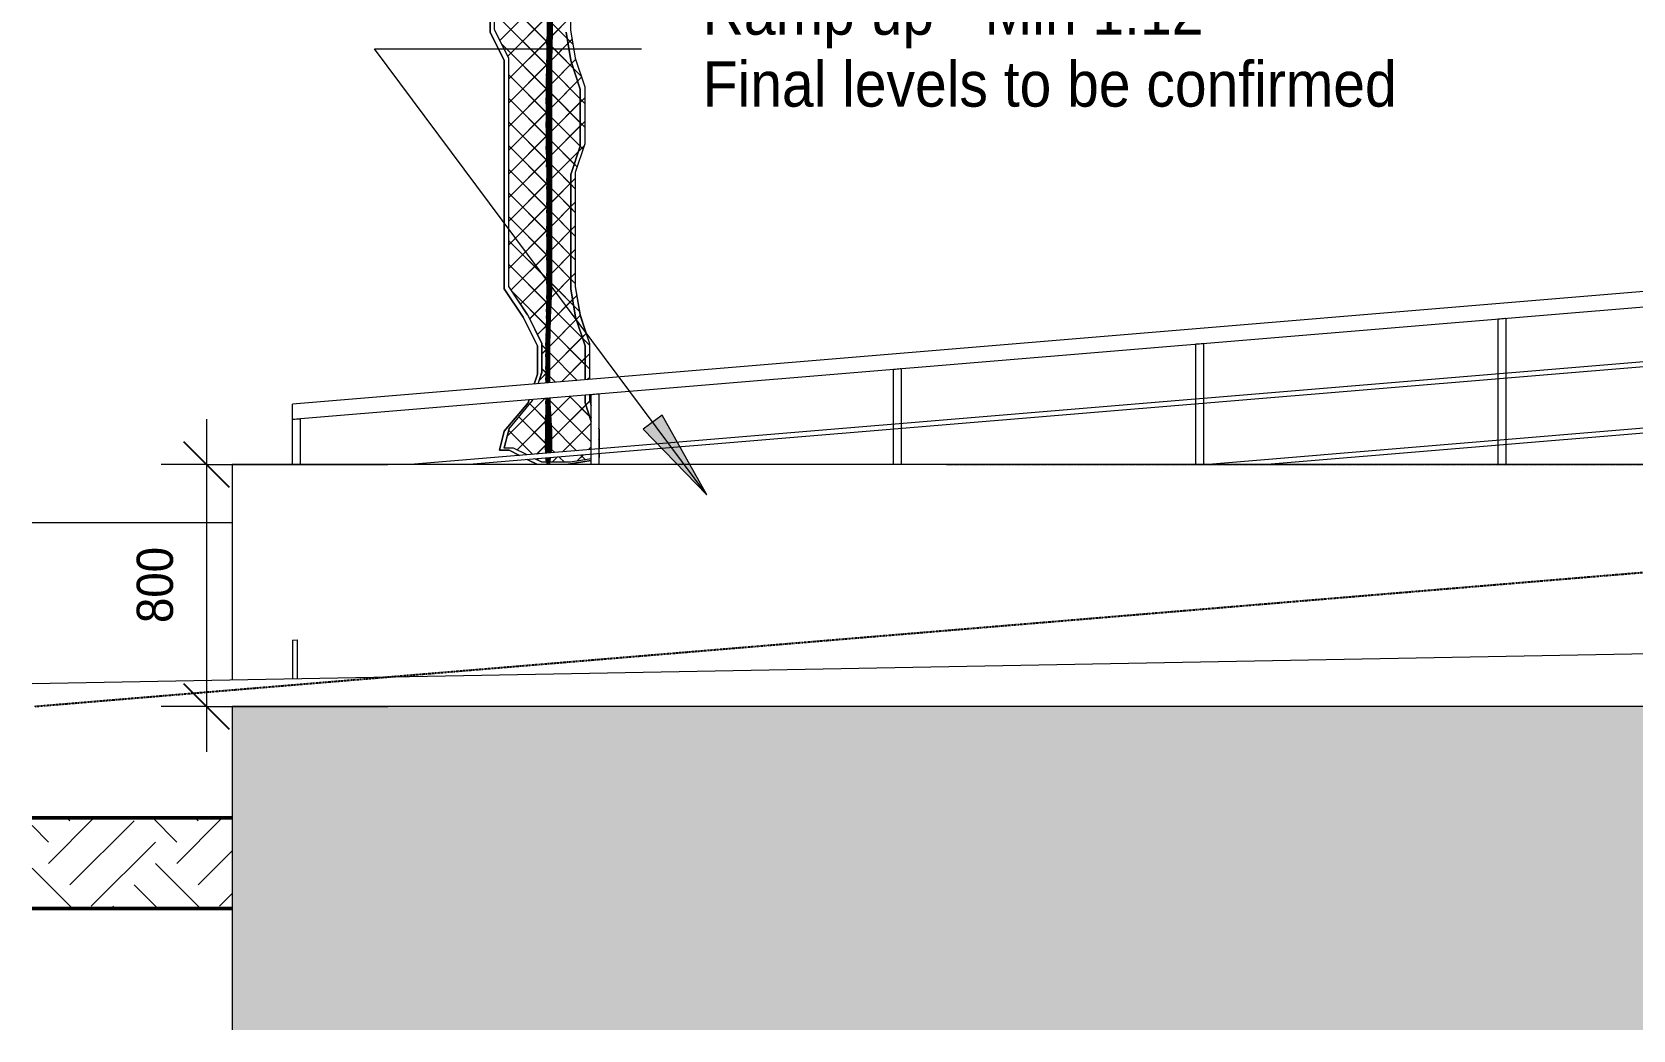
# Model space of a CAD drawing. Header units: millimetres. Extents: x -12186 to 152825, y -4386 to 9463.
# Drawn here: x 120202 to 125498, y -1871 to 1431 of the extents above; entities that cross this region are included whole.
import ezdxf

# ---------------------------------------------------------------- set-up
doc = ezdxf.new("R2010")
doc.units = ezdxf.units.MM
doc.linetypes.add('1000 Dashed', pattern=[2, 1, -1])
doc.linetypes.add('Dash 1_5mm', pattern=[3, 1.5, -1.5])
for name, color, linetype, lineweight in [('A-ANNO-DIMS', 211, 'Continuous', 5), ('A-ANNO-DIMS-100', 211, 'Continuous', 5), ('A-DETL', 90, 'Continuous', 5), ('A-DETL-GENF', 92, 'Continuous', 5), ('A-DETL-MEDM', 33, 'Continuous', 18), ('A-FLOR-HRAL', 11, 'Continuous', 5), ('A-FLOR-LEVL', 51, 'Continuous', 5), ('A-WALL', 113, 'Continuous', 9), ('C-TOPO', 7, 'Continuous', 5), ('C-TOPO-PATT', 8, 'Continuous', 50), ('G-ANNO-TEXT', 231, 'Continuous', 5), ('G-IMPT', 8, 'Continuous', 5), ('L-PLNT', 71, 'Continuous', 5)]:
    doc.layers.add(name, color=color, linetype=linetype, lineweight=lineweight)
doc.styles.add('Arial_4', font='arial.ttf', dxfattribs={"width": 0.9, "height": 150})
doc.styles.add('Arial_6', font='arial.ttf', dxfattribs={"width": 0.9, "height": 120})
doc.dimstyles.new('SVA_-_1_2mm_Arial', dxfattribs={"dimscale": 304.8, "dimtxt": 122.431128, "dimasz": 0.492126, "dimexe": 0.492126, "dimexo": 0.0625, "dimgap": 0.246063, "dimtad": 1, "dimdec": 0, "dimrnd": 5, "dimzin": 0, "dimdsep": 46, "dimtxsty": 'Arial_6', "dimblk1": 'OBLIQUE', "dimblk2": 'OBLIQUE', "dimsah": 1, "dimcen": 0.09, "dimdle": 0.492126, "dimazin": 0, "dimtfac": 1, "dimtdec": 4, "dimtix": 1, "dimtmove": 0, "dimatfit": 3, "dimfxl": 1.968504, "dimfxlon": 1, "dimtvp": 1, "dimtfill": 1, "dimtolj": 1, "dimtzin": 0, "dimarcsym": 2})
pattern_1 = [(45, (136520.14, 5751.3), (0, 424.264), [300, -300]), (45, (136449.64, 5821.8), (0, 424.264), [300, -300]), (45, (136378.64, 5892.8), (0, 424.264), [300, -300]), (135, (136803.14, 5963.3), (-424.264, 3e-14), [300, -300]), (135, (136873.64, 6033.8), (-424.264, 3e-14), [300, -300]), (135, (136944.64, 6104.8), (-424.264, 3e-14), [300, -300])]

# ---------------------------------------------------------------- blocks, each defined once
blk = doc.blocks.new('SVA_Shades of Green Tree - Australian_Tree_based_on_Leopard_Tree_2901-V502-Section 4')
at = {"layer": 'G-IMPT'}
for p, q in [((-37530.1, 1393.8), (-37708.1, 1572.2)), ((-37529.9, 1393.8), (-37708, 1572.2)), ((-37690.4, 1403), (-37530.1, 1563.7)), ((-37690.3, 1403), (-37529.9, 1563.7)), ((-37520.7, 1402.2), (-37530.7, 1574.2)), ((-37530.7, 1381.6), (-37519.7, 1571.3)), ((-37518.8, 1406.9), (-37528.5, 1574.2)), ((-37528.5, 1381.6), (-37518.1, 1560.6)), ((-37530.1, 1315.4), (-37708.1, 1493.8)), ((-37529.9, 1315.4), (-37708, 1493.8)), ((-37664.3, 1350.8), (-37530.1, 1485.2)), ((-37664.2, 1350.8), (-37529.9, 1485.2)), ((-37522.3, 1349.9), (-37530.7, 1495.8)), ((-37530.7, 1303.2), (-37519.7, 1492.9)), ((-37520.3, 1354.6), (-37528.5, 1495.8)), ((-37534.8, 1390.1), (-37530.7, 1460)), ((-37530.7, 1417.4), (-37534.3, 1479.3)), ((-37532.2, 1430.3), (-37533, 1343.3)), ((-37532.5, 1390.1), (-37530.2, 1430.3)), ((-37528.5, 1417.4), (-37529.2, 1430.3)), ((-37528.5, 1303.2), (-37518.1, 1482.2)), ((-37517.7, 1419), (-37456.7, 1480.2)), ((-37517.7, 1419.2), (-37471.5, 1465.5)), ((-37448.8, 1391), (-37517.4, 1459.7)), ((-37468, 1410.1), (-37517.4, 1459.6)), ((-37530.1, 1237), (-37684.9, 1392.1)), ((-37529.9, 1237), (-37684.8, 1392.1)), ((-37661, 1275.7), (-37530.1, 1406.8)), ((-37660.9, 1275.7), (-37529.9, 1406.8)), ((-37536.3, 1284.4), (-37530.7, 1381.6)), ((-37530.7, 1338.9), (-37534.6, 1406.2)), ((-37528.5, 1338.9), (-37532.4, 1406.2)), ((-37531.1, 1336.7), (-37528.5, 1381.6)), ((-37522.5, 1274.8), (-37530.7, 1417.4)), ((-37530.7, 1224.7), (-37521.1, 1391.3)), ((-37519.5, 1383.3), (-37530.1, 1393.8)), ((-37519.5, 1383.4), (-37529.9, 1393.8)), ((-37529.8, 1407.1), (-37518.5, 1418.4)), ((-37529.8, 1406.9), (-37518.5, 1418.3)), ((-37520.9, 1285.5), (-37528.5, 1417.4)), ((-37528.5, 1224.7), (-37519.7, 1377.3)), ((-37520, 1338.3), (-37451.4, 1407)), ((-37520, 1338.4), (-37465.2, 1393.3)), ((-37519.7, 1377.3), (-37518.8, 1391.3)), ((-37518.5, 1402.2), (-37518.8, 1406.9)), ((-37421.3, 1285), (-37518.8, 1382.7)), ((-37447.1, 1310.8), (-37518.8, 1382.5)), ((-37448.9, 1391), (-37468, 1410.1)), ((-37465.2, 1393.3), (-37451.6, 1407)), ((-37661, 1197.2), (-37530.1, 1328.4)), ((-37660.9, 1197.2), (-37529.9, 1328.4)), ((-37530.7, 1260.5), (-37535.3, 1339.5)), ((-37533.1, 1335.9), (-37534.8, 1248.9)), ((-37534.1, 1284.2), (-37531.1, 1335.9)), ((-37533, 1343.3), (-37533.1, 1336.7)), ((-37532.9, 1336.7), (-37533.1, 1339.5)), ((-37528.5, 1260.5), (-37532.9, 1335.9)), ((-37522.5, 1196.4), (-37530.7, 1338.9)), ((-37530.1, 1328.4), (-37522.5, 1335.9)), ((-37529.9, 1328.4), (-37521, 1337.3)), ((-37520.9, 1207.1), (-37528.5, 1338.9)), ((-37520, 1349.9), (-37520.3, 1354.6)), ((-37520.1, 1259.8), (-37439.7, 1340.3)), ((-37520.1, 1259.9), (-37452.7, 1327.5)), ((-37452.7, 1327.5), (-37439.8, 1340.3)), ((-37530.1, 1158.6), (-37661, 1289.7)), ((-37529.9, 1158.6), (-37660.9, 1289.7)), ((-37537, 1194), (-37530.7, 1303.2)), ((-37530.7, 1182.1), (-37536.4, 1280.7)), ((-37534.8, 1194), (-37528.5, 1303.2)), ((-37528.5, 1182.1), (-37534.2, 1280.7)), ((-37530.7, 1146.3), (-37522.5, 1288.9)), ((-37522.3, 1307.7), (-37530.1, 1315.4)), ((-37522.3, 1307.8), (-37529.9, 1315.4)), ((-37528.5, 1146.3), (-37520.9, 1278.2)), ((-37520.9, 1278.2), (-37520.2, 1288.9)), ((-37520.2, 1274.8), (-37520.9, 1285.5)), ((-37409.5, 1194.8), (-37520.1, 1305.6)), ((-37424.4, 1209.5), (-37520.1, 1305.5)), ((-37520.1, 1181.3), (-37420.1, 1281.5)), ((-37421.4, 1285), (-37447.1, 1310.8)), ((-37433.1, 1268.6), (-37420.2, 1281.5)), ((-37661, 1118.8), (-37530.1, 1249.9)), ((-37660.9, 1118.8), (-37529.9, 1249.9)), ((-37537, 1115.6), (-37530.7, 1224.7)), ((-37534.8, 1248.9), (-37534.8, 1060.2)), ((-37534.8, 1115.6), (-37528.5, 1224.7)), ((-37522.5, 1118), (-37530.7, 1260.5)), ((-37530.1, 1249.9), (-37520.9, 1259.2)), ((-37520.9, 1227.8), (-37530.1, 1237)), ((-37529.9, 1249.9), (-37520.9, 1259)), ((-37520.9, 1227.9), (-37529.9, 1237)), ((-37520.9, 1128.7), (-37528.5, 1260.5)), ((-37520.1, 1181.5), (-37433.1, 1268.6)), ((-37409.5, 1116.4), (-37520.1, 1227.2)), ((-37424.4, 1131.1), (-37520.1, 1227)), ((-37530.1, 1080.1), (-37661, 1211.3)), ((-37661, 1040.4), (-37529.5, 1172.1)), ((-37529.9, 1080.1), (-37660.9, 1211.3)), ((-37660.9, 1040.4), (-37529.9, 1171.5)), ((-37530.7, 1103.6), (-37537, 1212.8)), ((-37528.5, 1103.6), (-37534.8, 1212.8)), ((-37530.7, 1067.9), (-37522.5, 1210.4)), ((-37522.5, 1039.5), (-37530.7, 1182.1)), ((-37529.3, 1172.3), (-37520.9, 1180.7)), ((-37529.3, 1172.2), (-37520.9, 1180.6)), ((-37528.5, 1067.9), (-37520.9, 1199.7)), ((-37520.9, 1050.2), (-37528.5, 1182.1)), ((-37520.9, 1199.7), (-37520.2, 1210.4)), ((-37520.2, 1196.4), (-37520.9, 1207.1)), ((-37520.1, 1102.9), (-37409.5, 1213.7)), ((-37520.1, 1103), (-37424.4, 1199)), ((-37424.4, 1199), (-37409.7, 1213.7)), ((-37409.7, 1194.8), (-37424.4, 1209.5)), ((-37530.1, 1001.7), (-37661, 1132.8)), ((-37529.9, 1001.7), (-37660.9, 1132.8)), ((-37530.7, 1025.2), (-37537, 1134.4)), ((-37536.7, 1042.9), (-37530.7, 1146.3)), ((-37528.5, 1025.2), (-37534.8, 1134.4)), ((-37534.5, 1042.9), (-37528.5, 1146.3)), ((-37530.7, 989.5), (-37522.5, 1132)), ((-37520.9, 1149.3), (-37530, 1158.5)), ((-37520.9, 1149.5), (-37529.9, 1158.6)), ((-37528.5, 989.5), (-37520.9, 1121.3)), ((-37520.9, 1121.3), (-37520.2, 1132)), ((-37520.2, 1118), (-37520.9, 1128.7)), ((-37415.3, 1043.7), (-37520.1, 1148.7)), ((-37424.6, 1052.9), (-37520.1, 1148.6)), ((-37520.1, 1024.5), (-37409.5, 1135.2)), ((-37520.1, 1024.6), (-37424.4, 1120.5)), ((-37424.4, 1120.5), (-37409.7, 1135.2)), ((-37409.7, 1116.4), (-37424.4, 1131.1)), ((-37661, 961.9), (-37530.1, 1093.1)), ((-37660.9, 961.9), (-37529.9, 1093.1)), ((-37535.6, 984.1), (-37530.7, 1067.9)), ((-37534.8, 1060.2), (-37533, 965.9)), ((-37533.3, 984.1), (-37528.5, 1067.9)), ((-37522.5, 961.1), (-37530.7, 1103.6)), ((-37520.9, 1071), (-37529.5, 1079.7)), ((-37520.9, 1070.9), (-37529.5, 1079.6)), ((-37529, 1094.1), (-37520.9, 1102.3)), ((-37529, 1094), (-37520.9, 1102.2)), ((-37520.9, 971.8), (-37528.5, 1103.6)), ((-37434.9, 984.9), (-37520.1, 1070.3)), ((-37444.2, 994.1), (-37520.1, 1070.2)), ((-37530.1, 923.3), (-37661, 1054.4)), ((-37661, 883.5), (-37530.1, 1014.7)), ((-37529.9, 923.3), (-37660.9, 1054.4)), ((-37660.9, 883.5), (-37529.9, 1014.7)), ((-37530.7, 946.8), (-37536.9, 1053.8)), ((-37528.5, 946.8), (-37534.7, 1053.8)), ((-37530.7, 911), (-37522.5, 1053.6)), ((-37522.5, 882.7), (-37530.7, 1025.2)), ((-37530.1, 1014.7), (-37520.9, 1023.9)), ((-37529.9, 1014.7), (-37520.9, 1023.7)), ((-37528.5, 911), (-37520.9, 1042.9)), ((-37520.9, 893.4), (-37528.5, 1025.2)), ((-37520.9, 1042.9), (-37520.2, 1053.6)), ((-37520.2, 1039.5), (-37520.9, 1050.2)), ((-37520.1, 946.1), (-37411.7, 1054.7)), ((-37520.1, 946.2), (-37430.1, 1036.3)), ((-37430.1, 1036.3), (-37411.8, 1054.7)), ((-37415.4, 1043.7), (-37424.6, 1052.9)), ((-37530.1, 844.8), (-37661, 976)), ((-37529.9, 844.8), (-37660.9, 976)), ((-37535.2, 911.7), (-37530.7, 989.5)), ((-37533, 911.7), (-37528.5, 989.5)), ((-37533, 965.9), (-37533, 588.4)), ((-37530.7, 832.6), (-37522.5, 975.1)), ((-37520.9, 992.5), (-37530.1, 1001.7)), ((-37520.9, 992.6), (-37529.9, 1001.7)), ((-37528.5, 832.6), (-37520.9, 964.4)), ((-37520.9, 964.4), (-37520.2, 975.1)), ((-37520.2, 961.1), (-37520.9, 971.8)), ((-37441, 912.6), (-37520.1, 991.9)), ((-37455.8, 927.3), (-37520.1, 991.7)), ((-37435, 984.9), (-37444.2, 994.1)), ((-37661, 805.1), (-37530.1, 936.2)), ((-37660.9, 805.1), (-37529.9, 936.2)), ((-37530.7, 868.4), (-37535.2, 946.1)), ((-37535.2, 833.3), (-37530.7, 911)), ((-37528.5, 868.4), (-37533, 946.1)), ((-37533, 833.3), (-37528.5, 911)), ((-37522.5, 804.2), (-37530.7, 946.8)), ((-37530.1, 936.2), (-37520.9, 945.4)), ((-37520.9, 914.1), (-37530.1, 923.3)), ((-37529.9, 936.2), (-37520.9, 945.3)), ((-37520.9, 914.2), (-37529.9, 923.3)), ((-37520.9, 814.9), (-37528.5, 946.8)), ((-37520.1, 867.6), (-37441, 946.9)), ((-37520.1, 867.8), (-37455.8, 932.2)), ((-37441, 834.2), (-37520.1, 913.4)), ((-37455.8, 848.9), (-37520.1, 913.3)), ((-37455.8, 932.2), (-37441.1, 946.9)), ((-37441.1, 912.6), (-37455.8, 927.3)), ((-37530.1, 766.4), (-37661, 897.6)), ((-37661, 726.7), (-37530.1, 857.8)), ((-37529.9, 766.4), (-37660.9, 897.6)), ((-37660.9, 726.7), (-37529.9, 857.8)), ((-37530.7, 789.9), (-37535.2, 867.6)), ((-37528.5, 789.9), (-37533, 867.6)), ((-37530.7, 754.2), (-37522.5, 896.7)), ((-37522.5, 725.8), (-37530.7, 868.4)), ((-37530.1, 857.8), (-37520.9, 867)), ((-37529.9, 857.8), (-37520.9, 866.9)), ((-37528.5, 754.2), (-37520.9, 886)), ((-37520.9, 736.5), (-37528.5, 868.4)), ((-37520.9, 886), (-37520.2, 896.7)), ((-37520.2, 882.7), (-37520.9, 893.4)), ((-37520.1, 789.2), (-37441, 868.5)), ((-37520.1, 789.3), (-37455.8, 853.8)), ((-37455.8, 853.8), (-37441.1, 868.5)), ((-37441.1, 834.2), (-37455.8, 848.9)), ((-37530.1, 688), (-37661, 819.1)), ((-37529.9, 688), (-37660.9, 819.1)), ((-37535.2, 754.9), (-37530.7, 832.6)), ((-37533, 754.9), (-37528.5, 832.6)), ((-37530.7, 675.7), (-37522.5, 818.3)), ((-37520.9, 835.8), (-37529.8, 844.7)), ((-37520.9, 835.6), (-37529.8, 844.5)), ((-37528.5, 675.7), (-37520.9, 807.6)), ((-37520.9, 807.6), (-37520.2, 818.3)), ((-37520.2, 804.2), (-37520.9, 814.9)), ((-37441, 755.7), (-37520.1, 835)), ((-37455.8, 770.4), (-37520.1, 834.9)), ((-37661, 648.2), (-37530.1, 779.4)), ((-37660.9, 648.2), (-37529.9, 779.4)), ((-37530.7, 711.5), (-37535.2, 789.2)), ((-37535.2, 676.5), (-37530.7, 754.2)), ((-37528.5, 711.5), (-37533, 789.2)), ((-37533, 676.5), (-37528.5, 754.2)), ((-37522.5, 647.4), (-37530.7, 789.9)), ((-37530.1, 779.4), (-37520.9, 788.6)), ((-37520.9, 757.2), (-37530.1, 766.4)), ((-37529.9, 779.4), (-37520.9, 788.5)), ((-37520.9, 757.3), (-37529.9, 766.4)), ((-37520.9, 658.1), (-37528.5, 789.9)), ((-37520.1, 710.8), (-37441, 790.1)), ((-37520.1, 710.9), (-37455.8, 775.4)), ((-37441, 677.3), (-37520.1, 756.6)), ((-37455.8, 692), (-37520.1, 756.5)), ((-37455.8, 775.4), (-37441.1, 790.1)), ((-37441.1, 755.7), (-37455.8, 770.4)), ((-37530.1, 609.6), (-37661, 740.7)), ((-37529.9, 609.6), (-37660.9, 740.7)), ((-37653.2, 577.6), (-37530.1, 700.9)), ((-37653.1, 577.6), (-37529.9, 700.9)), ((-37530.7, 633.1), (-37535.2, 710.8)), ((-37528.5, 633.1), (-37533, 710.8)), ((-37530.7, 597.3), (-37522.5, 739.9)), ((-37522.9, 576.7), (-37530.7, 711.5)), ((-37530.1, 700.9), (-37520.9, 710.2)), ((-37529.9, 700.9), (-37520.9, 710)), ((-37528.5, 597.3), (-37520.9, 729.2)), ((-37520.9, 581), (-37528.5, 711.5)), ((-37520.9, 729.2), (-37520.2, 739.9)), ((-37520.2, 725.8), (-37520.9, 736.5)), ((-37520.1, 632.3), (-37441, 711.6)), ((-37520.1, 632.5), (-37455.8, 696.9)), ((-37455.8, 696.9), (-37441.1, 711.6)), ((-37441.1, 677.3), (-37455.8, 692)), ((-37530.1, 531.1), (-37661, 662.3)), ((-37529.9, 531.1), (-37660.9, 662.3)), ((-37535.2, 598), (-37530.7, 675.7)), ((-37533, 598), (-37528.5, 675.7)), ((-37530.7, 518.9), (-37522.5, 661.4)), ((-37520.9, 678.8), (-37530.1, 688)), ((-37520.9, 678.9), (-37529.9, 688)), ((-37528.5, 518.9), (-37520.9, 650.7)), ((-37520.9, 650.7), (-37520.2, 661.4)), ((-37520.2, 647.4), (-37520.9, 658.1)), ((-37441, 598.9), (-37520.1, 678.2)), ((-37455.8, 613.6), (-37520.1, 678)), ((-37621.9, 530.5), (-37530.1, 622.5)), ((-37621.7, 530.5), (-37529.9, 622.5)), ((-37536, 505.8), (-37530.7, 597.3)), ((-37530.7, 554.6), (-37535.2, 632.4)), ((-37533, 588.4), (-37533.1, 581.9)), ((-37530.1, 581.9), (-37533, 632.4)), ((-37524.7, 529.7), (-37530.7, 633.1)), ((-37530.1, 622.5), (-37520.9, 631.7)), ((-37521.5, 601), (-37530.1, 609.6)), ((-37529.9, 622.5), (-37520.9, 631.6)), ((-37521.5, 601.2), (-37529.9, 609.6)), ((-37529.4, 581.9), (-37528.5, 597.3)), ((-37522.7, 533.2), (-37528.5, 633.1)), ((-37521.2, 552.8), (-37441, 633.2)), ((-37521.2, 553), (-37455.8, 618.5)), ((-37427.2, 506.7), (-37520.1, 599.7)), ((-37446.4, 525.8), (-37520.1, 599.6)), ((-37455.8, 618.5), (-37441.1, 633.2)), ((-37441.1, 598.9), (-37455.8, 613.6)), ((-37530.1, 452.7), (-37650.1, 573)), ((-37529.9, 452.7), (-37650, 573)), ((-37591.8, 482.2), (-37530.1, 544.1)), ((-37591.7, 482.2), (-37529.9, 544.1)), ((-37530.7, 476.2), (-37535.5, 558.9)), ((-37533.1, 581), (-37533.9, 494.1)), ((-37533.8, 505.8), (-37529.4, 581)), ((-37529.1, 487.5), (-37533.3, 558.9)), ((-37530.7, 440.5), (-37523.1, 572.1)), ((-37526.5, 481.4), (-37530.7, 554.6)), ((-37523.1, 524.1), (-37530.1, 531.1)), ((-37528.5, 554.6), (-37530, 581)), ((-37530, 544.1), (-37522, 552.2)), ((-37529.9, 544.1), (-37522, 552)), ((-37523, 524.2), (-37529.9, 531.1)), ((-37528.5, 440.5), (-37521.9, 554.8)), ((-37524.6, 486.7), (-37528.5, 554.6)), ((-37524.2, 471.4), (-37436, 559.7)), ((-37524.2, 471.5), (-37449.8, 546)), ((-37522.5, 529.7), (-37522.7, 533.2)), ((-37521.9, 554.8), (-37520.9, 572.1)), ((-37520.7, 576.7), (-37520.9, 580.2)), ((-37449.8, 546), (-37436.2, 559.7)), ((-37537.9, 394), (-37530.7, 518.9)), ((-37530.7, 397.8), (-37536.2, 491.9)), ((-37535.7, 394), (-37530.4, 486.7)), ((-37534, 486.7), (-37535.7, 399.7)), ((-37533.9, 494.1), (-37534, 487.5)), ((-37533.7, 487.5), (-37533.9, 491.9)), ((-37528.5, 397.8), (-37533.6, 486.7)), ((-37530.3, 487.5), (-37528.5, 518.9)), ((-37528.5, 476.2), (-37529.1, 486.7)), ((-37526.5, 390.7), (-37424.5, 492.8)), ((-37526.5, 390.8), (-37437.5, 479.9)), ((-37524.2, 481.4), (-37524.5, 486)), ((-37393.8, 394.8), (-37522.3, 523.5)), ((-37416.8, 417.7), (-37522.3, 523.4)), ((-37427.3, 506.7), (-37446.4, 525.8)), ((-37437.5, 479.9), (-37424.7, 492.8)), ((-37565.7, 429.9), (-37530.1, 465.7)), ((-37565.6, 429.9), (-37529.9, 465.7)), ((-37537.9, 315.5), (-37530.7, 440.5)), ((-37530.7, 319.8), (-37537.3, 433.1)), ((-37532.8, 393.2), (-37535.1, 433.1)), ((-37531.2, 393.2), (-37528.5, 440.5)), ((-37528, 429.1), (-37530.7, 476.2)), ((-37530.1, 465.7), (-37525, 470.8)), ((-37525.6, 448.3), (-37530.1, 452.7)), ((-37529.9, 465.7), (-37525, 470.6)), ((-37525.6, 448.4), (-37529.9, 452.7)), ((-37526, 433.8), (-37528.5, 476.2)), ((-37526.5, 312.2), (-37405, 434)), ((-37525.8, 429.1), (-37526, 433.8)), ((-37393.8, 316.4), (-37524.9, 447.7)), ((-37408.9, 331.4), (-37524.9, 447.5)), ((-37417.9, 421.1), (-37405.1, 434)), ((-37530.1, 374.3), (-37551, 395.3)), ((-37551, 366.2), (-37530.1, 387.2)), ((-37529.9, 374.3), (-37550.9, 395.3)), ((-37550.9, 366.2), (-37529.9, 387.2)), ((-37535.7, 399.7), (-37535.7, 393.2)), ((-37535.7, 315.5), (-37531.3, 392.3)), ((-37535.7, 392.3), (-37535.7, 269.9)), ((-37528.5, 319.4), (-37532.7, 392.3)), ((-37528.8, 365.4), (-37530.7, 397.8)), ((-37530.7, 362), (-37528.8, 394.4)), ((-37530.1, 387.2), (-37527.2, 390.1)), ((-37527.2, 371.4), (-37530.1, 374.3)), ((-37529.9, 387.2), (-37527.2, 389.9)), ((-37527.2, 371.6), (-37529.9, 374.3)), ((-37527.2, 376.1), (-37528.5, 397.8)), ((-37528.5, 362), (-37527.2, 383.7)), ((-37527.2, 383.7), (-37526.6, 394.4)), ((-37526.6, 365.4), (-37527.2, 376.1)), ((-37526.5, 312.4), (-37417.9, 421.1)), ((-37434.2, 278.3), (-37526.5, 370.8)), ((-37434.3, 278.3), (-37526.5, 370.7)), ((-37394, 394.8), (-37416.8, 417.7)), ((-37532.4, 270.2), (-37537.9, 365.8)), ((-37536, 269.9), (-37530.7, 362)), ((-37530.2, 270.4), (-37535.7, 365.8)), ((-37533.8, 270.1), (-37528.5, 362)), ((-37528.3, 277.7), (-37530.7, 319.4)), ((-37527.3, 298), (-37528.5, 319.4)), ((-37486.5, 274), (-37408.9, 351.7)), ((-37486.4, 274), (-37393.8, 366.7)), ((-37408.6, 352), (-37394, 366.7)), ((-37394, 316.4), (-37408.6, 331.1)), ((-37560.2, 278.6), (-37530.1, 308.8)), ((-37560.1, 278.6), (-37529.9, 308.8)), ((-37530.1, 295.8), (-37551, 316.9)), ((-37529.9, 295.8), (-37550.9, 316.9)), ((-37536.9, 269.8), (-37537.9, 287.4)), ((-37534.7, 270), (-37535.7, 287.4)), ((-37531.5, 270.2), (-37530.7, 283.6)), ((-37530.7, 283.6), (-37528.8, 316)), ((-37530.1, 308.8), (-37527.2, 311.6)), ((-37527.7, 293.5), (-37530.1, 295.8)), ((-37529.9, 308.8), (-37527.2, 311.5)), ((-37527.7, 293.6), (-37529.9, 295.8)), ((-37529.3, 270.4), (-37528.5, 283.6)), ((-37528.5, 283.6), (-37527.2, 305.3)), ((-37526.1, 278.4), (-37527.3, 298)), ((-37527.2, 305.3), (-37526.6, 316)), ((-37506.5, 272.3), (-37526.4, 292.3)), ((-37506.6, 272.3), (-37526.4, 292.2)), ((-37401.1, 281.1), (-37394, 288.3)), ((-37401, 281.1), (-37393.8, 288.3)), ((-37667.1, 93.1), (-37540.9, 219.5)), ((-37666.9, 93.1), (-37540.8, 219.5)), ((-37539.5, 132.5), (-37534.4, 220.1)), ((-37535.7, 219.9), (-37535.7, 211)), ((-37530.7, 162.5), (-37534, 220.1)), ((-37533.1, 204.4), (-37532.2, 220.2)), ((-37530.1, 217.4), (-37532.8, 220.2)), ((-37529.9, 217.4), (-37532.7, 220.2)), ((-37530.9, 204.4), (-37531.8, 220.3)), ((-37530.7, 205.2), (-37529.8, 220.4)), ((-37525.6, 212.9), (-37530.1, 217.4)), ((-37525.6, 213.1), (-37529.9, 217.4)), ((-37522.1, 92.3), (-37529.5, 220.5)), ((-37528.5, 205.2), (-37527.6, 220.6)), ((-37520.9, 109.2), (-37527.3, 220.6)), ((-37524.8, 211), (-37525, 220.8)), ((-37388, 75.2), (-37524.8, 212.3)), ((-37388, 75.1), (-37524.8, 212.2)), ((-37522.5, 159.3), (-37455.3, 226.7)), ((-37522.5, 159.5), (-37455.5, 226.6)), ((-37393.6, 159.1), (-37460.5, 226.2)), ((-37387.8, 153.4), (-37460.4, 226.2)), ((-37530.1, 139), (-37591.7, 200.7)), ((-37529.9, 139), (-37591.6, 200.7)), ((-37539.8, 48.8), (-37530.7, 204.4)), ((-37530.7, 84.1), (-37538, 209.5)), ((-37537.5, 48.8), (-37528.6, 203.6)), ((-37535.9, 203.6), (-37537.5, 116.6)), ((-37537.2, 132.5), (-37533.1, 203.6)), ((-37535.7, 211), (-37535.9, 204.4)), ((-37535.5, 204.4), (-37535.8, 209.5)), ((-37528.5, 84.1), (-37535.4, 203.6)), ((-37528.5, 162.5), (-37530.9, 203.6)), ((-37530.7, 126.7), (-37526.5, 199.9)), ((-37524.1, 47.7), (-37530.7, 162.5)), ((-37528.5, 126.7), (-37524.8, 190.7)), ((-37521.8, 47.7), (-37528.5, 162.5)), ((-37520.2, 116.6), (-37524.8, 211)), ((-37524.8, 190.7), (-37524.4, 197.6)), ((-37524.4, 197.6), (-37524.3, 199.9)), ((-37519.7, 83.7), (-37393.3, 210.3)), ((-37519.7, 83.8), (-37406.3, 197.5)), ((-37406.3, 197.5), (-37393.5, 210.3)), ((-37387.8, 153.3), (-37393.6, 159.1)), ((-37661, 117.5), (-37676.7, 54.6)), ((-37660.9, 117.5), (-37676.6, 54.6)), ((-37581.2, 33.4), (-37661.8, 114.1)), ((-37581.1, 33.4), (-37661.7, 114.1)), ((-37633.3, 48.6), (-37530.1, 151.9)), ((-37633.1, 48.6), (-37529.9, 151.9)), ((-37530.1, 60.6), (-37627.3, 158)), ((-37529.9, 60.6), (-37627.2, 158)), ((-37532.5, 37.4), (-37539.1, 150.7)), ((-37537.5, 116.6), (-37537.5, 37)), ((-37530.3, 37.6), (-37536.9, 150.7)), ((-37535.9, 37.1), (-37530.7, 126.7)), ((-37533.7, 37.3), (-37528.5, 126.7)), ((-37530.7, 48.3), (-37524.4, 157.1)), ((-37530.1, 151.9), (-37523.2, 158.8)), ((-37521.9, 130.8), (-37530.1, 139)), ((-37529.9, 151.9), (-37523.2, 158.6)), ((-37521.9, 131), (-37529.9, 139)), ((-37528.5, 48.3), (-37522.7, 147.9)), ((-37526.8, 37.9), (-37522.4, 113.3)), ((-37522.7, 147.9), (-37522.3, 154.9)), ((-37522.5, 116.6), (-37521.5, 53.7)), ((-37522.3, 154.9), (-37522.2, 157.1)), ((-37436.5, 45.4), (-37521.1, 130.2)), ((-37436.6, 45.4), (-37521.1, 130)), ((-37519.9, 92.3), (-37520.9, 109.2)), ((-37520.8, 103.2), (-37520.3, 112.1)), ((-37520.3, 112.1), (-37520.2, 113.3)), ((-37520.2, 116.6), (-37520.1, 109.2)), ((-37520.1, 109.2), (-37519.3, 53.7)), ((-37483.4, 41.8), (-37388, 137.4)), ((-37483.2, 41.8), (-37388, 137.3)), ((-37568.8, 34.7), (-37530.1, 73.5)), ((-37568.6, 34.7), (-37529.9, 73.5)), ((-37537.1, 37), (-37539.8, 83.6)), ((-37534.9, 37.2), (-37537.5, 83.6)), ((-37528, 37.8), (-37530.7, 84.1)), ((-37524, 54.5), (-37530.1, 60.6)), ((-37530, 73.5), (-37523.2, 80.3)), ((-37529.9, 73.5), (-37523.2, 80.2)), ((-37524, 54.6), (-37529.9, 60.6)), ((-37525.8, 38), (-37528.5, 84.1)), ((-37524.5, 38.1), (-37520.8, 103.2)), ((-37520, 50.6), (-37523.2, 53.9)), ((-37520, 50.5), (-37523.2, 53.7)), ((-37522.9, 38.2), (-37521.1, 53.7)), ((-37522.5, 81), (-37521.2, 82.2)), ((-37398, 48.9), (-37388, 59)), ((-37397.8, 49), (-37388, 58.9)), ((-37363.6, 83.3), (-37362.4, 84.4)), ((-37559.5, 11.6), (-37567.9, 20)), ((-37559.4, 11.6), (-37567.8, 20)), ((-37537.5, 22.3), (-37533.2, 9.9)), ((-37537.2, 14.9), (-37536.7, 22.6)), ((-37535.5, 10), (-37536.2, 22.7)), ((-37535, 14.9), (-37534.5, 22.8)), ((-37533.3, 10), (-37534, 22.9)), ((-37533.1, 6.6), (-37532.2, 23)), ((-37532.9, 8.8), (-37532.4, 7.5)), ((-37532.1, 6.6), (-37528.5, 6.6)), ((-37530.8, 6.6), (-37531.7, 23)), ((-37531.3, 37.5), (-37530.7, 48.3)), ((-37530.9, 6.6), (-37529.9, 23.2)), ((-37527.2, 7.4), (-37530.1, 7.4)), ((-37527.2, 7.4), (-37529.9, 7.4)), ((-37528.5, 6.6), (-37529.5, 23.2)), ((-37529.1, 37.7), (-37528.5, 48.3)), ((-37528.5, 6.6), (-37527.2, 6.6)), ((-37528.3, 10.8), (-37527.6, 23.4)), ((-37527.1, 21.6), (-37527.2, 23.4)), ((-37526.6, 6.6), (-37524.6, 23.6)), ((-37526.1, 10.8), (-37525.4, 23.6)), ((-37524.9, 21.6), (-37525, 23.6)), ((-37508.8, 39.4), (-37519.3, 49.9)), ((-37508.9, 39.4), (-37519.3, 49.7)), ((-37517.8, 7.4), (-37499.7, 25.5)), ((-37517.6, 7.4), (-37499.6, 25.5)), ((-37477, 7.4), (-37495.6, 26.1)), ((-37476.9, 7.4), (-37495.5, 26.1)), ((-37436, 10.9), (-37414.3, 32.6)), ((-37435.9, 10.9), (-37414.2, 32.6)), ((-37407, 15.7), (-37423.3, 32.1)), ((-37406.9, 15.7), (-37423.2, 32.1)), ((-37362.6, 37.1), (-37362.6, 23.1))]:
    blk.add_line(p, q, dxfattribs=at)
at = {"layer": 'G-IMPT', "flags": 128}
for points in [[(-37661, 1344.1), (-37708.1, 1438.5), (-37708.1, 1642.9), (-37723.8, 1737.3), (-37708.1, 1831.7), (-37676.7, 1926), (-37676.7, 2020.4), (-37723.8, 2114.7), (-37818, 2193.4)], [(-37563.8, 267.6), (-37550.9, 306.2), (-37550.9, 400.6), (-37598, 494.9), (-37660.9, 589.3), (-37660.9, 1344.1), (-37708, 1438.5), (-37708, 1642.9), (-37723.7, 1737.3), (-37708, 1831.7), (-37676.6, 1926), (-37676.6, 2020.4), (-37723.7, 2114.7), (-37817.9, 2193.4)], [(-37528.2, 270.5), (-37528.8, 305.4), (-37528.8, 399.7), (-37526.1, 494.1), (-37522.5, 588.4), (-37522.5, 1343.3), (-37519.7, 1437.7), (-37519.7, 1642.1), (-37518.8, 1736.5), (-37519.7, 1830.8), (-37521.5, 1925.2), (-37521.5, 2019.5), (-37518.8, 2113.9), (-37513.3, 2192.5)], [(-37536.1, 2003.3), (-37534.3, 1909.4), (-37534.3, 1437.7), (-37535.2, 1343.3), (-37537, 1248.9), (-37537, 1060.2), (-37535.2, 965.9), (-37535.2, 588.4), (-37536.1, 494.1), (-37537.9, 399.7), (-37537.9, 269.7)], [(-37435.7, 1973.5), (-37456.8, 1910.3), (-37456.8, 1438.5), (-37441.1, 1344.1), (-37409.7, 1249.8), (-37409.7, 1061.1), (-37441.1, 966.7), (-37441.1, 589.3), (-37425.4, 494.9), (-37394, 400.6), (-37394, 281.7)], [(-37435.7, 1973.1), (-37456.7, 1910.3), (-37456.7, 1438.5), (-37441, 1344.1), (-37409.5, 1249.8), (-37409.5, 1061.1), (-37441, 966.7), (-37441, 589.3), (-37425.3, 494.9), (-37393.8, 400.6), (-37393.8, 281.7)], [(-37525.9, 270.7), (-37526.6, 305.4), (-37526.6, 399.7), (-37523.9, 494.1), (-37520.2, 588.4), (-37520.2, 1343.3), (-37517.5, 1437.7), (-37517.5, 1642.1), (-37516.6, 1736.5), (-37517.4, 1823.4)], [(-37598.8, 495.9), (-37661, 589.3), (-37661, 1343.5)], [(-37563.9, 267.6), (-37551, 306.2), (-37551, 400.6), (-37598.2, 494.9)], [(-37661, 117.5), (-37582.4, 211.8), (-37581.1, 215.7)], [(-37660.9, 117.5), (-37582.3, 211.8), (-37581, 215.7)], [(-37537.9, 219.8), (-37537.9, 211), (-37539.8, 116.6), (-37539.8, 36.8)], [(-37522.5, 116.6), (-37527, 211), (-37527.2, 220.7)], [(-37394, 231.8), (-37394, 211.8), (-37388, 193.8)], [(-37393.8, 231.8), (-37393.8, 211.8), (-37388, 194.2)], [(-37363.6, 121), (-37362.4, 117.5), (-37362.4, 51.6)], [(-37363.6, 120.6), (-37362.6, 117.5), (-37362.6, 51.6)], [(-37600.4, 32.1), (-37645.3, 54.6), (-37676.7, 54.6)], [(-37600.2, 32.1), (-37645.1, 54.6), (-37676.6, 54.6)], [(-37525.2, 38), (-37523.4, 53.7), (-37521.5, 53.7)], [(-37530.1, 7.4), (-37551, 7.4), (-37574.6, 19.2)], [(-37529.9, 7.4), (-37550.9, 7.4), (-37574.5, 19.2)], [(-37539.8, 22.3), (-37534.3, 6.6), (-37530.7, 6.6)], [(-37530.7, 6.6), (-37528.8, 6.6), (-37526.9, 23.4)], [(-37388, 18.9), (-37456.8, 7.4), (-37525.5, 7.4)], [(-37388, 18.9), (-37456.7, 7.4), (-37525.5, 7.4)], [(-37362.4, 37.2), (-37362.4, 23.1), (-37363.6, 22.9)]]:
    blk.add_lwpolyline(points, dxfattribs=at)
at = {"layer": 'L-PLNT'}
for p, q in [((-37722.8, 1635.5), (-37722.8, 1431.1)), ((-37722.8, 1431.1), (-37722.8, 1635.5)), ((-37518.1, 1430.3), (-37518.1, 1634.7)), ((-37517.4, 1634.7), (-37517.4, 1430.3)), ((-37722.8, 1431.1), (-37675.7, 1336.7)), ((-37675.7, 1336.7), (-37722.8, 1431.1)), ((-37722.8, 1431.1), (-37722.8, 1431.1)), ((-37532.7, 1430.3), (-37533.6, 1336.7)), ((-37532.9, 1336.7), (-37532, 1430.3)), ((-37532, 1430.3), (-37532.7, 1430.3)), ((-37520.9, 1335.9), (-37518.1, 1430.3)), ((-37517.4, 1430.3), (-37520.1, 1335.9)), ((-37517.4, 1430.3), (-37518.1, 1430.3)), ((-37455.8, 1336.7), (-37471.5, 1431.1)), ((-37471.5, 1431.1), (-37455.8, 1336.7)), ((-37675.7, 1336.7), (-37675.7, 581.9)), ((-37675.7, 581.9), (-37675.7, 1336.7)), ((-37675.7, 1336.7), (-37675.7, 1336.7)), ((-37533.6, 1335.9), (-37535.4, 1241.5)), ((-37534.7, 1241.5), (-37532.9, 1335.9)), ((-37532.9, 1335.9), (-37533.6, 1335.9)), ((-37520.9, 581), (-37520.9, 1335.9)), ((-37520.1, 1335.9), (-37520.9, 1335.9)), ((-37520.1, 1335.9), (-37520.1, 581)), ((-37424.4, 1242.4), (-37455.8, 1336.7)), ((-37455.8, 1336.7), (-37424.4, 1242.4)), ((-37455.8, 1336.7), (-37455.8, 1336.7)), ((-37535.4, 1241.5), (-37535.4, 1052.8)), ((-37534.7, 1241.5), (-37535.4, 1241.5)), ((-37534.7, 1052.8), (-37534.7, 1241.5)), ((-37424.4, 1053.7), (-37424.4, 1242.4)), ((-37424.4, 1242.4), (-37424.4, 1053.7)), ((-37424.4, 1242.4), (-37424.4, 1242.4)), ((-37535.4, 1052.8), (-37533.6, 958.5)), ((-37534.7, 1052.8), (-37535.4, 1052.8)), ((-37532.9, 958.5), (-37534.7, 1052.8)), ((-37455.8, 959.3), (-37424.4, 1053.7)), ((-37424.4, 1053.7), (-37455.8, 959.3)), ((-37424.4, 1053.7), (-37424.4, 1053.7)), ((-37533.6, 958.5), (-37533.6, 581.9)), ((-37532.9, 958.5), (-37533.6, 958.5)), ((-37532.9, 581.9), (-37532.9, 958.5)), ((-37455.8, 581.9), (-37455.8, 959.3)), ((-37455.8, 959.3), (-37455.8, 581.9)), ((-37455.8, 959.3), (-37455.8, 959.3)), ((-37675.7, 581.9), (-37612.8, 487.5)), ((-37612.9, 487.5), (-37675.7, 581.9)), ((-37675.7, 581.9), (-37675.7, 581.9)), ((-37533.6, 581), (-37534.5, 487.5)), ((-37533.8, 487.5), (-37532.9, 581)), ((-37532.9, 581), (-37533.6, 581)), ((-37524.5, 486.7), (-37520.9, 581)), ((-37520.1, 581), (-37523.8, 486.7)), ((-37520.1, 581), (-37520.9, 581)), ((-37440.1, 487.5), (-37455.8, 581.9)), ((-37455.8, 581.9), (-37440.1, 487.5)), ((-37455.8, 581.9), (-37455.8, 581.9)), ((-37565.8, 393.2), (-37612.9, 487.5)), ((-37612.9, 487.5), (-37612.8, 487.5)), ((-37612.8, 487.5), (-37565.7, 393.2)), ((-37534.5, 486.7), (-37536.3, 393.2)), ((-37535.6, 393.2), (-37533.8, 486.7)), ((-37533.8, 486.7), (-37534.5, 486.7)), ((-37527.2, 392.3), (-37524.5, 486.7)), ((-37523.8, 486.7), (-37526.5, 392.3)), ((-37523.8, 486.7), (-37524.5, 486.7)), ((-37408.6, 393.2), (-37440.1, 487.5)), ((-37440.1, 487.5), (-37408.7, 393.2)), ((-37440.1, 487.5), (-37440.1, 487.5)), ((-37565.8, 298.8), (-37565.8, 393.2)), ((-37565.8, 393.2), (-37565.7, 393.2)), ((-37565.7, 393.2), (-37565.7, 298.8)), ((-37536.3, 392.3), (-37536.3, 269.8)), ((-37535.6, 392.3), (-37536.3, 392.3)), ((-37535.6, 269.9), (-37535.6, 392.3)), ((-37527.2, 298), (-37527.2, 392.3)), ((-37526.5, 392.3), (-37527.2, 392.3)), ((-37526.5, 392.3), (-37526.5, 298)), ((-37408.7, 393.2), (-37408.7, 280.5)), ((-37408.7, 393.2), (-37408.6, 393.2)), ((-37408.6, 280.5), (-37408.6, 393.2)), ((-37565.7, 298.8), (-37576.5, 266.5)), ((-37576.5, 266.5), (-37565.8, 298.8)), ((-37565.8, 298.8), (-37565.7, 298.8)), ((-37526.7, 270.6), (-37527.2, 298)), ((-37526.5, 298), (-37527.2, 298)), ((-37526.5, 298), (-37526, 270.7)), ((-37597.2, 204.4), (-37593.6, 215.1)), ((-37593.6, 215.1), (-37597.1, 204.4)), ((-37536.3, 219.9), (-37536.3, 204.4)), ((-37535.6, 204.4), (-37535.6, 220)), ((-37525.4, 203.6), (-37525.7, 220.8)), ((-37525, 220.8), (-37524.7, 203.6)), ((-37408.7, 230.5), (-37408.7, 204.4)), ((-37408.6, 204.4), (-37408.6, 230.5)), ((-37597.1, 204.4), (-37675.7, 110.1)), ((-37675.7, 110.1), (-37597.2, 204.4)), ((-37597.2, 204.4), (-37597.1, 204.4)), ((-37536.3, 203.6), (-37538.2, 109.2)), ((-37537.4, 109.2), (-37535.6, 203.6)), ((-37535.6, 203.6), (-37536.3, 203.6)), ((-37520.9, 109.2), (-37525.4, 203.6)), ((-37524.7, 203.6), (-37525.4, 203.6)), ((-37524.7, 203.6), (-37520.1, 109.2)), ((-37408.7, 204.4), (-37388, 142.2)), ((-37408.7, 204.4), (-37408.6, 204.4)), ((-37388, 142.3), (-37408.6, 204.4)), ((-37675.7, 110.1), (-37691.4, 47.2)), ((-37691.4, 47.2), (-37675.7, 110.1)), ((-37675.7, 110.1), (-37675.7, 110.1)), ((-37537.4, 109.2), (-37538.2, 109.2)), ((-37538.2, 108.5), (-37538.2, 36.9)), ((-37537.4, 37), (-37537.4, 109.2)), ((-37519.9, 46.3), (-37520.9, 109.2)), ((-37520.1, 109.2), (-37520.9, 109.2)), ((-37520.1, 109.2), (-37519.2, 46.3)), ((-37691.4, 47.2), (-37660, 47.2)), ((-37660, 47.2), (-37691.4, 47.2)), ((-37691.4, 47.2), (-37691.4, 47.2)), ((-37660, 47.2), (-37625.6, 30)), ((-37625.6, 30), (-37660, 47.2)), ((-37660, 47.2), (-37660, 47.2)), ((-37599.9, 17.1), (-37565.7, 0)), ((-37565.8, 0), (-37599.9, 17.1)), ((-37538.2, 22.5), (-37538.2, 14.9)), ((-37538.2, 14.9), (-37533, 0)), ((-37537.4, 14.9), (-37538.2, 14.9)), ((-37537.4, 14.9), (-37537.4, 22.6)), ((-37532.8, 1.6), (-37537.4, 14.9)), ((-37527.1, 0), (-37524.4, 23.7)), ((-37523.6, 23.7), (-37526.4, 0)), ((-37522.7, 38.2), (-37521.8, 46.3)), ((-37521, 46.3), (-37522, 38.3)), ((-37521.8, 46.3), (-37519.9, 46.3)), ((-37521, 46.3), (-37521.8, 46.3)), ((-37519.2, 46.3), (-37519.9, 46.3)), ((-37471.5, 0), (-37388, 13.9)), ((-37388, 13.9), (-37471.5, 0))]:
    blk.add_line(p, q, dxfattribs=at)
blk = doc.blocks.new('Railing - 25mm-V535-Section 4')
at = {"layer": 'A-FLOR-HRAL'}
for p, q in [((-34388.3, 0), (-34388.3, 482.1)), ((-34363.3, 484.2), (-34363.3, 0))]:
    blk.add_line(p, q, dxfattribs=at)
at = {"layer": 'A-FLOR-HRAL', "flags": 128}
for points in [[(-34388.3, 482.1), (-34388, 482.1), (-34385.6, 482.3), (-34381.2, 482.7), (-34375.8, 483.2)], [(-34375.8, 483.2), (-34370.4, 483.6), (-34366, 484), (-34363.6, 484.2)]]:
    blk.add_lwpolyline(points, dxfattribs=at)
blk = doc.blocks.new('Railing - 25mm-V536-Section 4')
at = {"layer": 'A-FLOR-HRAL'}
for p, q in [((-35388.3, 0), (-35388.3, 398.8)), ((-35363.3, 400.9), (-35363.3, 0))]:
    blk.add_line(p, q, dxfattribs=at)
at = {"layer": 'A-FLOR-HRAL', "flags": 128}
for points in [[(-35388.3, 398.8), (-35388, 398.8), (-35385.6, 399), (-35381.2, 399.4), (-35375.8, 399.8)], [(-35375.8, 399.8), (-35370.4, 400.3), (-35366, 400.6), (-35363.6, 400.8)]]:
    blk.add_lwpolyline(points, dxfattribs=at)
blk = doc.blocks.new('Railing - 25mm-V537-Section 4')
at = {"layer": 'A-FLOR-HRAL'}
for p, q in [((-36388.3, 0), (-36388.3, 315.5)), ((-36363.3, 317.5), (-36363.3, 0))]:
    blk.add_line(p, q, dxfattribs=at)
at = {"layer": 'A-FLOR-HRAL', "flags": 128}
for points in [[(-36388.3, 315.5), (-36388, 315.5), (-36385.6, 315.7), (-36381.2, 316), (-36375.8, 316.5)], [(-36375.8, 316.5), (-36370.4, 316.9), (-36366, 317.3), (-36363.6, 317.5)]]:
    blk.add_lwpolyline(points, dxfattribs=at)
blk = doc.blocks.new('Railing - 25mm-V538-Section 4')
at = {"layer": 'A-FLOR-HRAL'}
for p, q in [((-37388.3, 0), (-37388.3, 232.1)), ((-37363.3, 234.2), (-37363.3, 0))]:
    blk.add_line(p, q, dxfattribs=at)
at = {"layer": 'A-FLOR-HRAL', "flags": 128}
for points in [[(-37388.3, 232.1), (-37388, 232.1), (-37385.6, 232.3), (-37381.2, 232.7), (-37375.8, 233.2)], [(-37375.8, 233.2), (-37370.4, 233.6), (-37366, 234), (-37363.6, 234.2)]]:
    blk.add_lwpolyline(points, dxfattribs=at)
blk = doc.blocks.new('Railing - 25mm-V540-Section 4')
at = {"layer": 'A-FLOR-HRAL'}
for p, q in [((-38375.8, 0), (-38375.8, 149.8)), ((-38350.8, 151.9), (-38350.8, 0))]:
    blk.add_line(p, q, dxfattribs=at)
at = {"layer": 'A-FLOR-HRAL', "flags": 128}
for points in [[(-38375.8, 149.8), (-38375.5, 149.9), (-38373.1, 150.1), (-38368.7, 150.4), (-38363.3, 150.9)], [(-38363.3, 150.9), (-38357.9, 151.3), (-38353.5, 151.7), (-38351.1, 151.9)]]:
    blk.add_lwpolyline(points, dxfattribs=at)
blk = doc.blocks.new('Railing - Railing-1357482-Section 4')
at = {"layer": 'A-FLOR-HRAL'}
for p, q in [((-31875.8, 509.2), (-37985.8, 0)), ((-37805.2, 0), (-31875.2, 494.2)), ((-31875.8, 289.2), (-35345.8, 0)), ((-35165.2, 0), (-31875.2, 274.2))]:
    blk.add_line(p, q, dxfattribs=at)
for name in ['Railing - 25mm-V535-Section 4', 'Railing - 25mm-V536-Section 4', 'Railing - 25mm-V537-Section 4', 'Railing - 25mm-V538-Section 4', 'Railing - 25mm-V540-Section 4']:
    blk.add_blockref(name, (0, 0))
blk = doc.blocks.new('Top Rail Type - Top Rail_Internal_-1357512-Section 4')
at = {"layer": 'A-FLOR-HRAL'}
for p, q in [((-31885.5, 740.9), (-38375.8, 200)), ((-38375.8, 149.8), (-31873.1, 691.7))]:
    blk.add_line(p, q, dxfattribs=at)
at = {"layer": 'A-FLOR-HRAL', "flags": 128}
for points in [[(-38375.8, 174.9), (-38375.8, 181.4), (-38375.8, 187.5), (-38375.8, 192.7), (-38375.8, 196.6), (-38375.8, 199.1), (-38375.8, 200)], [(-38375.8, 149.8), (-38375.8, 150.7), (-38375.8, 153.2), (-38375.8, 157.2), (-38375.8, 162.4), (-38375.8, 168.4), (-38375.8, 174.9)]]:
    blk.add_lwpolyline(points, dxfattribs=at)
blk = doc.blocks.new('DIMBLOCK57-Section 4')
at = {"layer": 'A-ANNO-DIMS-100'}
for p, q in [((120779.4, 150), (120779.4, -950)), ((120779.4, 0), (120629.4, 0)), ((120779.4, 0), (121379.4, 0)), ((120779.4, -800), (120629.4, -800)), ((120779.4, -800), (121379.4, -800))]:
    blk.add_line(p, q, dxfattribs=at)
at = {"layer": 'A-ANNO-DIMS-100', "lineweight": 25}
for p, q in [((120779.4, 0), (120704.4, 75)), ((120779.4, 0), (120854.4, -75)), ((120779.4, -800), (120704.4, -725)), ((120779.4, -800), (120854.4, -875))]:
    blk.add_line(p, q, dxfattribs=at)
at = {"layer": 'A-ANNO-DIMS-100', "color": 0, "insert": (120548.6, -524.3), "char_height": 120, "width": 298.355, "attachment_point": 1, "rotation": 90, "line_spacing_factor": 0.941778, "style": 'Arial_6', "bg_fill": 3, "box_fill_scale": 1.25, "bg_fill_color": 256, "bg_fill_true_color": 13158600, "bg_fill_transparency": 0}
blk.add_mtext('800', dxfattribs=at)
blk = doc.blocks.new('_Oblique')
at = {"color": 0, "linetype": 'ByBlock', "lineweight": -2}
blk.add_line((-0.5, -0.5), (0.5, 0.5), dxfattribs=at)

msp = doc.modelspace()

# ---------------------------------------------------------------- hatches: boundary and pattern name
at = {"layer": 'A-DETL-GENF'}
h = msp.add_hatch(dxfattribs=at)
h.set_pattern_fill('FP_158', color=135, style=0, pattern_type=2)
h.set_pattern_definition(pattern_1)
h.paths.add_polyline_path([(120864.7, -1870.7), (149466.2, -1870.7), (149466.2, -5.8), (144422, -155.3), (144422, -255.3), (142916.7, -175), (142916.7, -680), (143231.7, -680), (143231.7, -980), (142331.7, -980), (142331.7, -680), (142646.7, -680), (142646.7, -285), (131735.7, -285), (131735.7, -680), (132050.7, -680), (132050.7, -980), (131150.7, -980), (131150.7, -680), (131465.7, -680), (131465.7, -285), (129433.7, -285), (129433.7, -680), (129764.7, -680), (129764.7, -980), (128864.7, -980), (128864.7, -680), (129179.7, -680), (129179.7, -285.6), (128015.1, -800), (120864.7, -800), (120864.7, -1112)])
at = {"layer": 'C-TOPO-PATT', "lineweight": 5}
h = msp.add_hatch(dxfattribs=at)
h.set_pattern_fill('FP_158', color=256, style=0, pattern_type=2)
h.set_pattern_definition(pattern_1)
h.paths.add_polyline_path([(120864.7, -1469), (120864.7, -1169), (120202.4, -1169), (120202.4, -1469)])
h.paths.add_polyline_path([(127061.1, -800), (127779.7, -800), (127779.7, -723.5), (126769, -800)])
at = {"layer": 'G-ANNO-TEXT'}
msp.add_hatch(color=7, dxfattribs=at).paths.add_polyline_path([(122434.6, -100.5), (122287.2, 163.7), (122223.8, 116.6)])

# ---------------------------------------------------------------- linework, layer by layer
at = {"layer": 'A-DETL', "linetype": 'Dash 1_5mm', "lineweight": 25}
msp.add_line((126808.6, -251.3), (120210.1, -801.2), dxfattribs=at)
at = {"layer": 'A-DETL-MEDM'}
for p, q in [((128015.1, -800), (120864.7, -800)), ((120864.7, -800), (120864.7, -1870.7))]:
    msp.add_line(p, q, dxfattribs=at)
at = {"layer": 'A-FLOR-LEVL', "linetype": '1000 Dashed'}
msp.add_line((123226.9, 0), (152025.2, 0), dxfattribs=at)
at = {"layer": 'A-WALL'}
for p, q in [((129179.7, 0), (120864.7, 0)), ((120864.7, 0), (120864.7, -712.9)), ((120864.7, -192.9), (120202.4, -192.9))]:
    msp.add_line(p, q, dxfattribs=at)
at = {"layer": 'C-TOPO'}
for p, q in [((128059.7, -580.3), (120202.4, -725.1)), ((128059.7, -580.3), (120202.4, -725.1)), ((121064.5, -581), (121079.7, -580)), ((121064.5, -581), (121064.5, -709.2)), ((121079.7, -580), (121079.7, -708.9))]:
    msp.add_line(p, q, dxfattribs=at)
at = {"layer": 'C-TOPO', "lineweight": 50}
for p, q in [((120864.7, -1169), (120202.4, -1169)), ((120202.4, -1469), (120864.7, -1469))]:
    msp.add_line(p, q, dxfattribs=at)
at = {"layer": 'G-ANNO-TEXT', "color": 7}
for p, q in [((121335.7, 1376), (122217.9, 1376)), ((122287.2, 163.7), (122223.8, 116.6)), ((122434.6, -100.5), (122287.2, 163.7)), ((122223.8, 116.6), (122434.6, -100.5))]:
    msp.add_line(p, q, dxfattribs=at)

# ---------------------------------------------------------------- block references
at = {"layer": 'A-FLOR-HRAL'}
for name in ['Top Rail Type - Top Rail_Internal_-1357512-Section 4', 'Railing - Railing-1357482-Section 4']:
    msp.add_blockref(name, (159440.3, 0), dxfattribs=at)
at = {"layer": 'L-PLNT'}
msp.add_blockref('SVA_Shades of Green Tree - Australian_Tree_based_on_Leopard_Tree_2901-V502-Section 4', (159440.3, 0), dxfattribs=at)

# ---------------------------------------------------------------- next in the draw order: dimensions: what is measured, and where the dimension line sits
at = {"layer": 'A-ANNO-DIMS'}
dim = msp.add_linear_dim(base=(120779.4, -800), p1=(121379.4, 0), p2=(121379.4, -800), angle=90, dimstyle='SVA_-_1_2mm_Arial', override={"dimpost": '<>', "dimfxl": 800}, dxfattribs=at)
dim.commit()
dim.dimension.update_dxf_attribs({"geometry": 'DIMBLOCK57-Section 4', "text_midpoint": (120643.1, -400)})

# ---------------------------------------------------------------- next in the draw order: linework, layer by layer
at = {"layer": 'G-ANNO-TEXT', "color": 7}
msp.add_line((122434.6, -100.5), (121335.7, 1376), dxfattribs=at)

# ---------------------------------------------------------------- next in the draw order: texts
at = {"layer": 'G-ANNO-TEXT', "color": 7, "insert": (122421.1, 1572.2), "char_height": 150, "width": 2027.468, "attachment_point": 1, "style": 'Arial_4', "bg_fill": 3, "box_fill_scale": 1.25, "bg_fill_color": 256, "bg_fill_true_color": 13158600, "bg_fill_transparency": 0}
msp.add_mtext('Ramp up - Min 1:12', dxfattribs=at)

# ---------------------------------------------------------------- next in the draw order: texts
at = {"layer": 'G-ANNO-TEXT', "color": 7, "insert": (122421.1, 1334.1), "char_height": 150, "width": 2770.632, "attachment_point": 1, "style": 'Arial_4', "bg_fill": 3, "box_fill_scale": 1.25, "bg_fill_color": 256, "bg_fill_true_color": 13158600, "bg_fill_transparency": 0}
msp.add_mtext('Final levels to be confirmed', dxfattribs=at)

doc.saveas('drawing.dxf')
